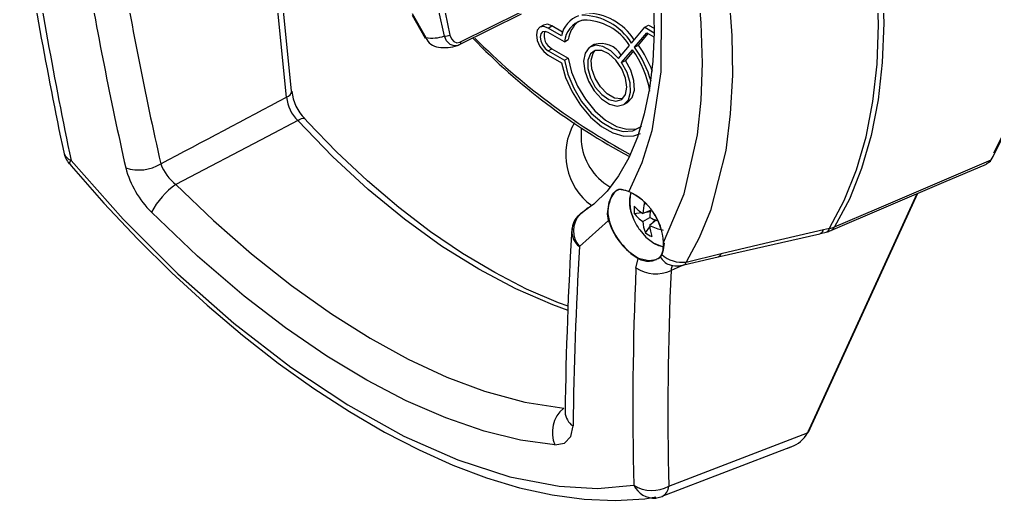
# Model space of a CAD drawing. Extents: x 6 to 134, y 1 to 99.
# Drawn here: x 10.519 to 14.173, y 7.065 to 8.869 of the extents above; entities that cross this region are included whole.
import ezdxf

# ---------------------------------------------------------------- set-up
doc = ezdxf.new("R2010")
doc.units = 0
doc.header["$MEASUREMENT"] = 0
doc.layers.add('OBJECT', color=7, linetype='CONTINUOUS')

msp = doc.modelspace()

# ---------------------------------------------------------------- linework, layer by layer
at = {"layer": 'OBJECT'}
for p, q in [((11.5388, 8.6004), (11.4589, 9.3988)), ((11.5196, 8.5777), (11.4391, 9.3811)), ((12.1717, 8.7847), (12.5048, 8.9509)), ((11.9902, 8.892), (12.0415, 8.8009)), ((11.9908, 8.8852), (12.0391, 8.7996)), ((12.1113, 8.8071), (12.0909, 8.901)), ((12.1137, 8.8953), (12.1321, 8.8107)), ((12.3986, 8.8889), (12.1672, 8.7734)), ((12.4834, 8.8482), (12.4693, 8.8401)), ((12.5005, 8.837), (12.5146, 8.8451)), ((12.5546, 8.8221), (12.5146, 8.8451)), ((12.6334, 8.8664), (12.6273, 8.8658)), ((12.6334, 8.8664), (12.6331, 8.867)), ((12.6334, 8.8664), (12.6351, 8.8674)), ((12.8627, 8.8398), (12.8769, 8.8479)), ((12.8769, 8.8479), (12.8973, 8.8361)), ((12.5503, 8.8082), (12.5005, 8.837)), ((12.5616, 8.7853), (12.5005, 8.8206)), ((12.8126, 8.7807), (12.8627, 8.8398)), ((12.8244, 8.7649), (12.8703, 8.819)), ((12.8386, 8.7731), (12.8752, 8.8162)), ((12.8627, 8.8398), (12.8976, 8.8196)), ((12.8703, 8.819), (12.8968, 8.8038)), ((12.5616, 8.7853), (12.5758, 8.7935)), ((12.6731, 8.7748), (12.659, 8.7666)), ((12.764, 8.7233), (12.8048, 8.7715)), ((12.8244, 8.7649), (12.8386, 8.7731)), ((12.5005, 8.7512), (12.5146, 8.7594)), ((12.5005, 8.7512), (12.5616, 8.7159)), ((12.5146, 8.7594), (12.5758, 8.7241)), ((12.7758, 8.7075), (12.8166, 8.7557)), ((12.8199, 8.7511), (12.7899, 8.7157)), ((12.5005, 8.7349), (12.5503, 8.7061)), ((12.5616, 8.7159), (12.5758, 8.7241)), ((12.7758, 8.7075), (12.7899, 8.7157)), ((11.5389, 8.5997), (11.5388, 8.6004)), ((12.784, 8.5501), (12.7981, 8.5583)), ((12.6242, 8.4633), (12.6242, 8.4134)), ((14.161, 8.3429), (14.1684, 8.3554)), ((12.7669, 8.2321), (12.759, 8.2272)), ((12.7656, 8.2329), (12.7656, 8.2329)), ((12.7669, 8.2321), (12.767, 8.2321)), ((13.4795, 7.3345), (13.8837, 8.2162)), ((13.4824, 7.3358), (13.8866, 8.2175)), ((12.6494, 8.1608), (12.6216, 8.1398)), ((12.6514, 8.1622), (12.6227, 8.1406)), ((12.6227, 8.1406), (12.6448, 8.1598)), ((12.6448, 8.1598), (12.6498, 8.1643)), ((12.8836, 8.1525), (12.8549, 8.1417)), ((12.727, 8.1153), (12.6175, 8.0175)), ((12.6227, 8.1406), (12.6184, 8.1372)), ((12.6216, 8.1398), (12.6227, 8.1406)), ((12.7228, 8.1405), (12.7228, 8.1401)), ((12.727, 8.1153), (12.7228, 8.1401)), ((12.7243, 8.1401), (12.7243, 8.1405)), ((12.7243, 8.1401), (12.7284, 8.1156)), ((12.7299, 8.1066), (12.727, 8.1153)), ((12.7284, 8.1156), (12.7312, 8.107)), ((12.823, 8.1416), (12.8504, 8.1449)), ((12.8549, 8.1118), (12.8809, 8.1268)), ((12.8692, 8.1471), (12.8831, 8.1487)), ((12.9046, 8.1163), (12.8808, 8.0968)), ((12.8926, 8.1065), (12.901, 8.1177)), ((12.7299, 8.1066), (12.7301, 8.106)), ((12.7312, 8.107), (12.7314, 8.1064)), ((12.8648, 8.0692), (12.8813, 8.0913)), ((13.5329, 8.0811), (13.5547, 8.0862)), ((13.5209, 8.0671), (13.5427, 8.0721)), ((12.9259, 7.9887), (12.9314, 8.0047)), ((12.9311, 8.0045), (12.9311, 8.0043)), ((12.9314, 8.005), (12.9331, 8.0341)), ((12.9353, 8.0308), (12.9314, 8.005)), ((12.9314, 8.0047), (12.9338, 8.0157)), ((12.9331, 8.0332), (12.9315, 8.0038)), ((12.8295, 7.9372), (12.8376, 7.9729)), ((12.9212, 7.9805), (12.9259, 7.9887)), ((12.9259, 7.9874), (12.9212, 7.9791)), ((12.9314, 8.0035), (12.9259, 7.9874)), ((12.9314, 8.0035), (12.9315, 8.0038)), ((13.017, 7.9596), (13.1485, 7.9922)), ((12.9547, 7.9497), (12.9556, 7.9494)), ((13.0058, 7.9478), (12.9611, 7.9284)), ((12.9527, 7.1189), (13.4724, 7.3189)), ((13.4724, 7.3189), (13.4742, 7.3228)), ((12.9277, 7.0815), (13.4103, 7.2672)), ((12.9043, 7.0748), (12.9075, 7.0752))]:
    msp.add_line(p, q, dxfattribs=at)
at = {"layer": 'OBJECT', "flags": 128}
for points in [[(14.1684, 8.3554), (14.2207, 8.4614), (14.264, 8.5768), (14.2978, 8.7009), (14.3222, 8.8332), (14.3368, 8.9727), (14.3417, 9.1187), (14.3368, 9.2704), (14.3222, 9.4269), (14.2978, 9.5872), (14.264, 9.7505), (14.2207, 9.9158), (14.1684, 10.0822)], [(14.17, 10.0868), (14.2222, 9.9211), (14.2652, 9.7565), (14.2989, 9.5939), (14.3232, 9.4342), (14.3378, 9.2784), (14.3427, 9.1274), (14.3378, 8.9819), (14.3232, 8.843), (14.2989, 8.7113), (14.2652, 8.5876), (14.2222, 8.4727), (14.17, 8.3672)], [(13.5739, 9.832), (13.6294, 9.6636), (13.6753, 9.496), (13.7113, 9.3303), (13.7372, 9.1677), (13.7528, 9.009), (13.758, 8.8554), (13.7528, 8.7078), (13.7372, 8.5672), (13.7113, 8.4344), (13.6753, 8.3103), (13.6294, 8.1957), (13.5739, 8.0913)], [(13.5547, 8.0862), (13.6101, 8.1903), (13.6559, 8.3047), (13.6918, 8.4285), (13.7176, 8.561), (13.7332, 8.7013), (13.7383, 8.8485), (13.7332, 9.0018), (13.7176, 9.16), (13.6918, 9.3223), (13.6559, 9.4876), (13.6101, 9.6548), (13.5547, 9.8228)], [(13.017, 9.6954), (13.0729, 9.512), (13.1182, 9.3298), (13.1538, 9.1441), (13.1776, 8.9632), (13.1888, 8.8087), (13.1908, 8.6602), (13.1831, 8.5147), (13.1657, 8.3778), (13.1086, 8.1523), (13.0669, 8.0508), (13.017, 7.9596)], [(12.7668, 9.5934), (12.7707, 9.5823), (12.8099, 9.4498), (12.8424, 9.3167), (12.8677, 9.1851), (12.8854, 9.0571), (12.8953, 8.9348), (12.8976, 8.8201), (12.8925, 8.7123), (12.8802, 8.6103), (12.8608, 8.5151), (12.8347, 8.428), (12.8023, 8.3502), (12.7644, 8.2826), (12.7212, 8.2253), (12.6716, 8.1766), (12.6466, 8.1589)], [(12.9331, 8.0332), (13.0103, 8.2155), (13.0596, 8.436), (13.0735, 8.5669), (13.0785, 8.7053), (13.0744, 8.8547), (13.0608, 9.0099), (13.013, 9.3004), (12.9331, 9.6067)], [(12.8023, 9.5542), (12.8311, 9.4566), (12.8926, 9.1835), (12.9238, 8.9144), (12.9224, 8.6729), (12.8885, 8.4513), (12.8516, 8.3314), (12.8023, 8.2243)], [(12.5146, 8.8451), (12.4977, 8.851), (12.4834, 8.8482)], [(12.1321, 8.8107), (12.1375, 8.7966), (12.1464, 8.7864), (12.1574, 8.782), (12.1686, 8.7834), (12.1717, 8.7847)], [(12.5005, 8.837), (12.4836, 8.8428), (12.4693, 8.8401), (12.4597, 8.829), (12.4563, 8.8114), (12.4597, 8.79), (12.4693, 8.7679), (12.4836, 8.7485), (12.5005, 8.7349)], [(12.5005, 8.8206), (12.489, 8.8246), (12.4793, 8.8227), (12.4727, 8.8152), (12.4705, 8.8033), (12.4727, 8.7887), (12.4793, 8.7737), (12.489, 8.7605), (12.5005, 8.7512)], [(12.1672, 8.7734), (12.163, 8.7716), (12.1478, 8.7698), (12.1325, 8.7754), (12.1196, 8.7886), (12.1113, 8.8071)], [(12.1717, 8.7847), (12.1719, 8.7827), (12.1719, 8.7807), (12.1717, 8.7789), (12.1712, 8.7773), (12.1705, 8.7759), (12.1696, 8.7748), (12.1685, 8.774), (12.1672, 8.7734)], [(12.764, 8.7233), (12.7357, 8.7509), (12.7058, 8.7679), (12.6776, 8.7723), (12.6545, 8.7637), (12.6391, 8.743), (12.6331, 8.7126), (12.6373, 8.676), (12.6511, 8.6373), (12.6729, 8.6011), (12.7003, 8.5715), (12.7302, 8.5518), (12.759, 8.5443), (12.7836, 8.5499), (12.801, 8.5679), (12.8093, 8.5963), (12.8076, 8.6318), (12.7959, 8.6704), (12.7758, 8.7075)], [(12.7957, 8.6155), (12.7907, 8.6494), (12.7763, 8.6845), (12.7546, 8.716), (12.7283, 8.7398), (12.7012, 8.7526), (12.6767, 8.7526), (12.6584, 8.7399), (12.6485, 8.7163), (12.6485, 8.6847), (12.6584, 8.6497), (12.6767, 8.6158), (12.7012, 8.5876), (12.7283, 8.569), (12.7546, 8.5625), (12.7763, 8.5689), (12.7907, 8.5874), (12.7957, 8.6155)], [(12.7806, 8.5723), (12.7747, 8.5711), (12.7493, 8.5744), (12.722, 8.5901), (12.6965, 8.6162), (12.6764, 8.6491), (12.6642, 8.6843), (12.6617, 8.7171), (12.6692, 8.7431), (12.6765, 8.7526)], [(12.5503, 8.7061), (12.5657, 8.6518), (12.59, 8.5978), (12.6218, 8.5473), (12.6593, 8.5032), (12.7003, 8.4679), (12.7426, 8.4435), (12.7837, 8.4314), (12.8212, 8.4322), (12.8465, 8.4419)], [(12.5616, 8.7159), (12.5742, 8.6638), (12.596, 8.6113), (12.6257, 8.5618), (12.6615, 8.5184), (12.7011, 8.4838), (12.7419, 8.4603), (12.7815, 8.4492), (12.8172, 8.4513), (12.847, 8.4665), (12.8499, 8.469)], [(12.5758, 8.7241), (12.5883, 8.672), (12.6101, 8.6195), (12.6399, 8.57), (12.6756, 8.5266), (12.7152, 8.492), (12.756, 8.4684), (12.7956, 8.4573), (12.8314, 8.4595), (12.8433, 8.4636)], [(12.7981, 8.5583), (12.8151, 8.5761), (12.8235, 8.6045), (12.8217, 8.64), (12.8101, 8.6785), (12.7899, 8.7157)], [(11.5196, 8.5777), (11.5272, 8.582), (11.5331, 8.5869), (11.537, 8.5921), (11.5388, 8.5975), (11.5389, 8.5997)], [(11.5614, 8.4899), (11.4486, 8.4306), (11.1049, 8.2503)], [(11.5614, 8.4899), (11.5688, 8.4942), (11.5755, 8.4972), (11.581, 8.4986), (11.5853, 8.4985), (11.5879, 8.4971)], [(12.5758, 7.7778), (12.5181, 7.7987), (12.3795, 7.8586), (12.2399, 7.9324), (12.1004, 8.0197), (11.9618, 8.1198), (11.8251, 8.2321), (11.6914, 8.3558), (11.5614, 8.4899)], [(12.5753, 7.7943), (12.5385, 7.807), (12.4197, 7.8582), (12.2998, 7.9198), (12.1796, 7.9917), (12.0596, 8.0733), (11.9405, 8.1644), (11.8229, 8.2645), (11.7075, 8.373), (11.6007, 8.4832), (11.5879, 8.4971)], [(10.712, 8.3405), (10.9074, 8.1204), (11.1123, 7.9158), (11.3224, 7.7304), (11.5356, 7.566), (11.7494, 7.4239), (11.9596, 7.3069), (12.1617, 7.2174), (12.3567, 7.1543), (12.5411, 7.1189), (12.6858, 7.111), (12.8215, 7.1227)], [(13.5739, 8.0913), (13.7324, 8.1592), (14.161, 8.3429)], [(14.1426, 8.3275), (14.1578, 8.3384), (14.161, 8.3429)], [(10.7052, 8.328), (10.7053, 8.3277), (10.7054, 8.3275)], [(10.7058, 8.3285), (10.7119, 8.3209), (10.8342, 8.1808), (10.9604, 8.0465), (11.0899, 7.9186), (11.2216, 7.798), (11.3548, 7.6852), (11.4887, 7.5807), (11.6225, 7.4851), (11.7556, 7.3988), (11.8872, 7.3219), (12.0164, 7.2551), (12.1433, 7.1981), (12.2691, 7.1507), (12.3932, 7.1133), (12.5153, 7.0863), (12.6348, 7.0702), (12.7509, 7.0654), (12.8626, 7.0721), (12.9041, 7.0793)], [(13.5595, 8.0777), (13.9837, 8.2589), (14.1428, 8.3271)], [(11.1049, 8.2503), (11.2456, 8.1152), (11.3889, 7.9898), (11.5381, 7.8716), (11.6878, 7.7654), (11.8326, 7.6742), (11.9758, 7.5955), (12.1203, 7.5283), (12.2611, 7.4753), (12.4127, 7.4338), (12.5586, 7.4111)], [(12.7228, 8.1405), (12.7284, 8.1838), (12.7431, 8.2163), (12.7588, 8.2309), (12.7656, 8.2329)], [(12.7656, 8.2329), (12.7903, 8.2287), (12.8023, 8.2243)], [(12.8031, 8.2238), (12.7748, 8.2321), (12.767, 8.2321)], [(12.5259, 7.2736), (12.3961, 7.292), (12.2607, 7.3253), (12.1162, 7.375), (11.9676, 7.4397), (11.8201, 7.5166), (11.6706, 7.6067), (11.5158, 7.7126), (11.3611, 7.8312), (11.186, 7.9812), (11.0129, 8.147)], [(12.6166, 8.1358), (12.6167, 8.1359), (12.6184, 8.1372)], [(12.6238, 8.1414), (12.618, 8.137), (12.6167, 8.1356)], [(12.8437, 8.0799), (12.8665, 8.0532), (12.8961, 8.0304)], [(13.1485, 7.9922), (13.3333, 8.0348), (13.5329, 8.0811)], [(13.1372, 7.9797), (13.5188, 8.0654), (13.5216, 8.066)], [(12.8961, 8.0304), (12.9256, 8.019), (12.9323, 8.0182)], [(12.8972, 8.0295), (12.9134, 8.0217), (12.9323, 8.0183)], [(12.8383, 7.9742), (12.8771, 7.9656), (12.9058, 7.9694)], [(12.9124, 7.9733), (12.9188, 7.9771), (12.9212, 7.9805)], [(13.0095, 7.9486), (13.1046, 7.9722), (13.1371, 7.9796)], [(12.9654, 7.9459), (12.9611, 7.9341), (12.9611, 7.9284)], [(12.5636, 7.3973), (12.5636, 7.3961), (12.5637, 7.3956)], [(12.5259, 7.2736), (12.5621, 7.28), (12.5854, 7.3054), (12.5935, 7.345)], [(13.4753, 7.32), (13.4767, 7.3231), (13.4772, 7.3243)], [(13.4773, 7.3243), (13.4786, 7.3272), (13.4824, 7.3358)]]:
    msp.add_lwpolyline(points, dxfattribs=at)
at = {"layer": 'OBJECT'}
for centre, radius, start, end in [((27.5928, 11.905), 17.2739, 188.72087, 191.80452), ((12.6464, 8.7903), 0.0977, 109.0871, 169.4167), ((12.6237, 8.6625), 0.2228, 32.0358, 89.3998), ((12.6383, 8.6728), 0.2207, 33.077, 89.52), ((12.6539, 8.7771), 0.0927, 106.7277, 174.9003), ((12.6785, 8.7805), 0.1035, 128.6826, 172.7622), ((12.6321, 8.6631), 0.2039, 32.104, 89.7119), ((12.1165, 8.8387), 0.032, 260.5804, 299.1268), ((12.5395, 8.808), 0.0546, 162.1549, 242.9167), ((12.0329, 8.8148), 0.0164, 292.0398, 301.6964), ((12.0638, 8.9454), 0.1462, 261.2477, 288.9713), ((12.0952, 8.8228), 0.058, 202.2321, 263.8342), ((13.8934, 10.4058), 2.3212, 223.8104, 242.0282), ((13.9849, 10.5412), 2.4755, 224.7223, 241.6197), ((12.6986, 8.6897), 0.0888, 31.2424, 106.6346), ((12.4921, 8.526), 0.4256, 20.4251, 35.4943), ((12.111, 8.9321), 0.1685, 262.4697, 287.2603), ((12.5172, 8.5398), 0.3692, 9.5159, 35.7958), ((12.4828, 8.5207), 0.4199, 16.1562, 35.5601), ((11.7035, 8.6142), 0.1645, 185.0542, 225.3557), ((11.6653, 8.5932), 0.1465, 186.0444, 224.821), ((12.8015, 8.3619), 0.2353, 149.5774, 234.0594), ((12.8398, 8.429), 0.2162, 184.1356, 239.8884), ((10.7821, 8.3917), 0.1, 191.8341, 219.9346), ((10.7283, 8.3832), 0.0456, 195.1557, 249.1307), ((10.7256, 8.3251), 0.0206, 131.2065, 171.9088), ((10.9663, 8.4596), 0.1548, 251.3957, 301.9181), ((11.2698, 8.4064), 0.3651, 194.8469, 225.2776), ((11.2101, 8.3867), 0.1723, 199.8407, 232.3456), ((11.2803, 8.0014), 0.3045, 125.1678, 151.4215), ((12.7666, 8.2329), 0.000936, 182.127, 294.7723), ((12.7665, 8.2329), 0.000939, 182.2844, 293.687), ((12.704, 8.0167), 0.2296, 4.1224, 64.6681), ((12.8028, 8.2243), 0.000537, 182.4311, 297.3924), ((12.7081, 8.0194), 0.2255, 3.7414, 65.0713), ((12.8522, 8.1455), 0.128, 143.8715, 182.2396), ((12.9341, 8.1845), 0.1291, 163.6879, 205.2388), ((12.9607, 8.1858), 0.1547, 168.2553, 205.9867), ((12.9622, 8.1556), 0.14, 174.267, 185.733), ((12.9396, 8.2711), 0.1546, 221.0271, 236.7727), ((13.0938, 8.1228), 0.2397, 166.041, 175.4682), ((13.1676, 8.1086), 0.2873, 171.6544, 176.3708), ((12.6569, 8.081), 0.0671, 126.2309, 182.1008), ((12.684, 8.0768), 0.0891, 137.3569, 221.7375), ((12.7236, 8.1422), 0.00186, 245.6951, 293.2836), ((12.7236, 8.1418), 0.00187, 246.0615, 293.8384), ((12.9212, 8.1638), 0.1983, 186.7639, 196.8262), ((12.9211, 8.1638), 0.1982, 186.8727, 196.66), ((12.7273, 8.1174), 0.00211, 263.8373, 303.0756), ((13.0229, 8.2088), 0.2208, 204.276, 215.7186), ((12.9336, 8.228), 0.1404, 217.9564, 235.8734), ((13.0105, 8.3886), 0.2922, 243.6606, 249.467), ((27.428, 7.1918), 14.8657, 176.55214, 179.20906), ((12.6588, 8.0736), 0.0696, 175.9372, 233.6553), ((12.7299, 8.109), 0.00237, 268.5755, 303.334), ((12.7301, 8.1084), 0.00239, 268.9623, 303.0009), ((12.9661, 8.1867), 0.2494, 198.8741, 239.0055), ((12.9626, 8.184), 0.2438, 198.5464, 239.3556), ((12.9949, 8.1219), 0.1404, 184.1293, 202.0449), ((12.9871, 8.3213), 0.2484, 244.6634, 256.8972), ((13.0353, 8.1055), 0.1547, 183.2302, 198.9748), ((13.5143, 8.0849), 0.019, 292.0061, 348.4609), ((13.5363, 8.0898), 0.0188, 289.7547, 348.898), ((13.5203, 8.1696), 0.1, 282.9436, 293.1348), ((13.5431, 8.1683), 0.0829, 278.0809, 291.8412), ((13.5471, 8.1051), 0.0302, 294.3497, 332.767), ((12.9465, 8.1828), 0.1399, 234.2692, 245.7362), ((12.9318, 8.0044), 0.00065, 121.0111, 167.3658), ((12.9319, 8.0044), 0.000763, 172.9594, 239.581), ((12.9318, 8.0042), 0.000767, 172.7098, 239.3941), ((12.8749, 8.0375), 0.0746, 239.9995, 308.4097), ((12.8391, 7.973), 0.00147, 123.2592, 182.41), ((12.9218, 7.9798), 0.000907, 126.1163, 231.8294), ((12.9727, 8.0041), 0.0572, 205.9672, 251.4779), ((12.9263, 7.9881), 0.000787, 127.0577, 238.6173), ((13.0018, 8.0729), 0.1143, 228.3994, 277.638), ((13.1317, 7.9961), 0.0173, 288.4625, 346.7108), ((12.9033, 8.0518), 0.1363, 237.2101, 295.0908), ((12.9841, 8.0454), 0.1, 252.7961, 284.7327), ((13.0035, 7.9608), 0.0135, 296.2238, 354.9613), ((12.6317, 7.3211), 0.116, 129.1095, 204.1929), ((12.6276, 7.3991), 0.0639, 181.9517, 237.7917), ((13.3762, 7.3705), 0.1092, 288.2587, 331.7581), ((13.473, 7.3215), 0.0027, 257.1155, 331.8642), ((13.4746, 7.326), 0.00319, 263.8315, 328.5808), ((13.4799, 7.3375), 0.00302, 261.4014, 326.9059), ((13.3744, 7.3444), 0.0855, 286.1572, 295.3234), ((12.8905, 7.2343), 0.1312, 238.2999, 298.3105), ((12.898, 7.1593), 0.0848, 205.5409, 274.2477), ((12.9052, 7.1227), 0.0476, 297.9234, 355.4276), ((12.8916, 7.1739), 0.1, 279.1058, 291.0242)]:
    msp.add_arc(centre, radius, start, end, dxfattribs=at)
for centre, major_axis, ratio, start_param, end_param in [((21.198, 18.2136), (5.5041, 16.751), 0.560269, 2.306716, 2.371164), ((24.4843, 16.3164), (8.654, 14.9534), 0.719689, 2.425419, 2.481145), ((24.4233, 16.3517), (8.7039, 15.04), 0.71887, 2.42727, 2.481138), ((-18.1871, -3.5489), (41.2178, 19.304), 0.050051, 5.477163, 5.493517), ((23.4724, 16.9006), (8.6782, 15.0549), 0.435892, 2.426221, 2.480089), ((26.6977, 15.0387), (11.7585, 13.1395), 0.561291, 2.540319, 2.604767), ((26.7588, 14.9836), (11.7075, 13.0528), 0.561109, 2.540934, 2.605383), ((13.836, 7.3515), (0.3456, 0.3853), 0.561109, 2.076501, 2.10355)]:
    msp.add_ellipse(centre, major_axis=major_axis, ratio=ratio, start_param=start_param, end_param=end_param, dxfattribs=at)

doc.saveas('drawing.dxf')
